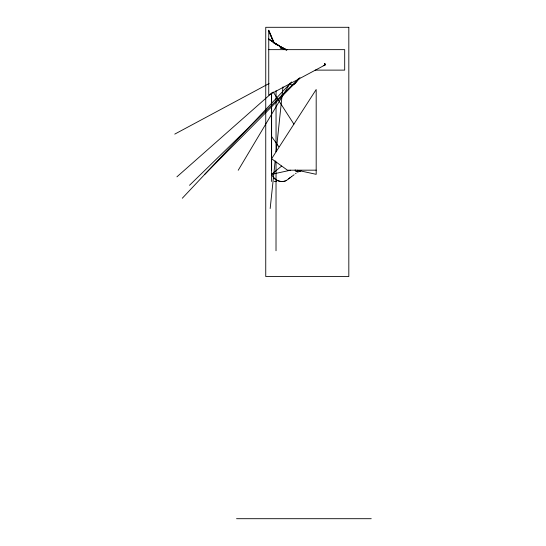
<?xml version="1.0" encoding="UTF-8"?>
<svg xmlns="http://www.w3.org/2000/svg" width="546" height="546" viewBox="0 0 546 546"><rect width="100%" height="100%" fill="white"/><g stroke="black" fill="none" stroke-linecap="round" stroke-linejoin="round"><path stroke-width="0.82" d="M271.608 170.161L271.608 94.56M276.017 250.75L276.037 161.821M276.044 151.658L276.058 90.684M270.174 208.531L275.191 160.858M276.146 151.815L282.978 86.875M298.273 78.761L297.079 80.944A86.309 18.707 88.2 0 1 295.7 82.91L295.652 82.972A63.698 13.882 87.9 0 1 293.557 84.623A69.499 15.308 86 0 1 292.151 84.889L291.264 84.753A94.458 20.809 86 0 1 289.646 84.036L289.312 83.825M238.22 170.263L290.206 83.108M182.309 198.232L291.625 81.975M204.504 174.57L299.488 78.617M189.51 185.312L299.952 77.607M176.918 176.836L272.556 92.376M285.394 180.931L285.073 181.04A44.356 12.442 30.7 0 1 283.135 181.436A52.873 23.075 84.3 0 1 281.21 181.463L280.972 181.443A52.73 23.007 84.3 0 1 278.549 180.917L278.405 180.869A48.942 22.639 -60.9 0 1 274.447 178.419A46.157 20.611 -68.4 0 1 271.608 174.324L281.654 166.052M291.571 176.631L290.267 177.607M289.714 178.023L290.308 177.58M289.557 178.139L288.889 178.638M289.435 178.235L289.858 177.914M291.762 176.481L292.984 175.58M288.984 178.569L288.425 178.986M296.116 173.287L295.543 173.71M288.22 179.136L286.814 180.16M293.441 175.246L294.144 174.734M286.486 180.392L286.63 180.296A44.246 12.408 30.7 0 1 283.128 181.436L282.767 181.47A52.703 23 84.3 0 1 278.549 180.917A49.031 22.679 -60.9 0 1 274.433 178.405A46.355 20.7 -68.4 0 1 273.259 177.068L273.123 176.884M300.962 170.632L299.31 171.505A66.905 14.571 -86.9 0 1 298.068 171.826L297.863 171.833A67.52 14.701 -86.9 0 1 296.976 171.71L296.976 171.71A67.424 14.681 -86.9 0 0 298.068 171.826L298.068 171.826M300.696 170.796L299.918 171.219M174.761 134.111L269.103 83.511M323.28 65.677L325.184 64.933A26.897 5.938 87 0 0 324.966 63.684M271.608 174.324L290.424 170.229M316.182 170.161L287.462 170.195L271.608 158.756L316.182 89.517L316.182 174.324L297.365 170.229M268.741 49.645L344.69 49.645L344.69 70.12L315.158 70.12M236.548 518.7L371.239 518.7M274.14 181.477L276.665 181.484M296.942 171.703L296.84 171.669A31.484 6.845 -87.3 0 1 295.789 170.925L295.557 170.639A31.688 6.886 -87.3 0 1 295.202 170.106M286.527 49.877L280.057 47.734L286.22 49.918M287.1 49.788L279.613 46.239L285.224 49.372M286.568 50.061L274.092 42.875L279.436 45.953M279.306 45.878L268.741 39.094L278.371 45.734L268.741 39.08M271.608 136.541L278.842 146.772M273.198 91.987L293.891 124.133M274.529 43.687L268.741 30.16L268.741 95.059L324.938 65.029L324.679 63.582A26.85 5.917 87 0 1 324.938 65.029L324.679 63.582M273.996 43.066L270.68 35.408M273.676 42.349L271.833 38.138M271.13 36.473L270.386 34.698M270.529 35.04L269.492 32.535M270.229 34.323L269.192 31.805M269.335 32.159L268.741 30.712L268.891 31.074M271.608 93.113L271.608 181.47M296.84 171.669A31.388 6.825 -87.3 0 1 295.557 170.645A31.559 6.859 -87.3 0 1 295.154 170.031M348.819 27.3L265.745 27.3L265.745 276.535L348.819 276.535L348.819 27.3"/></g></svg>
